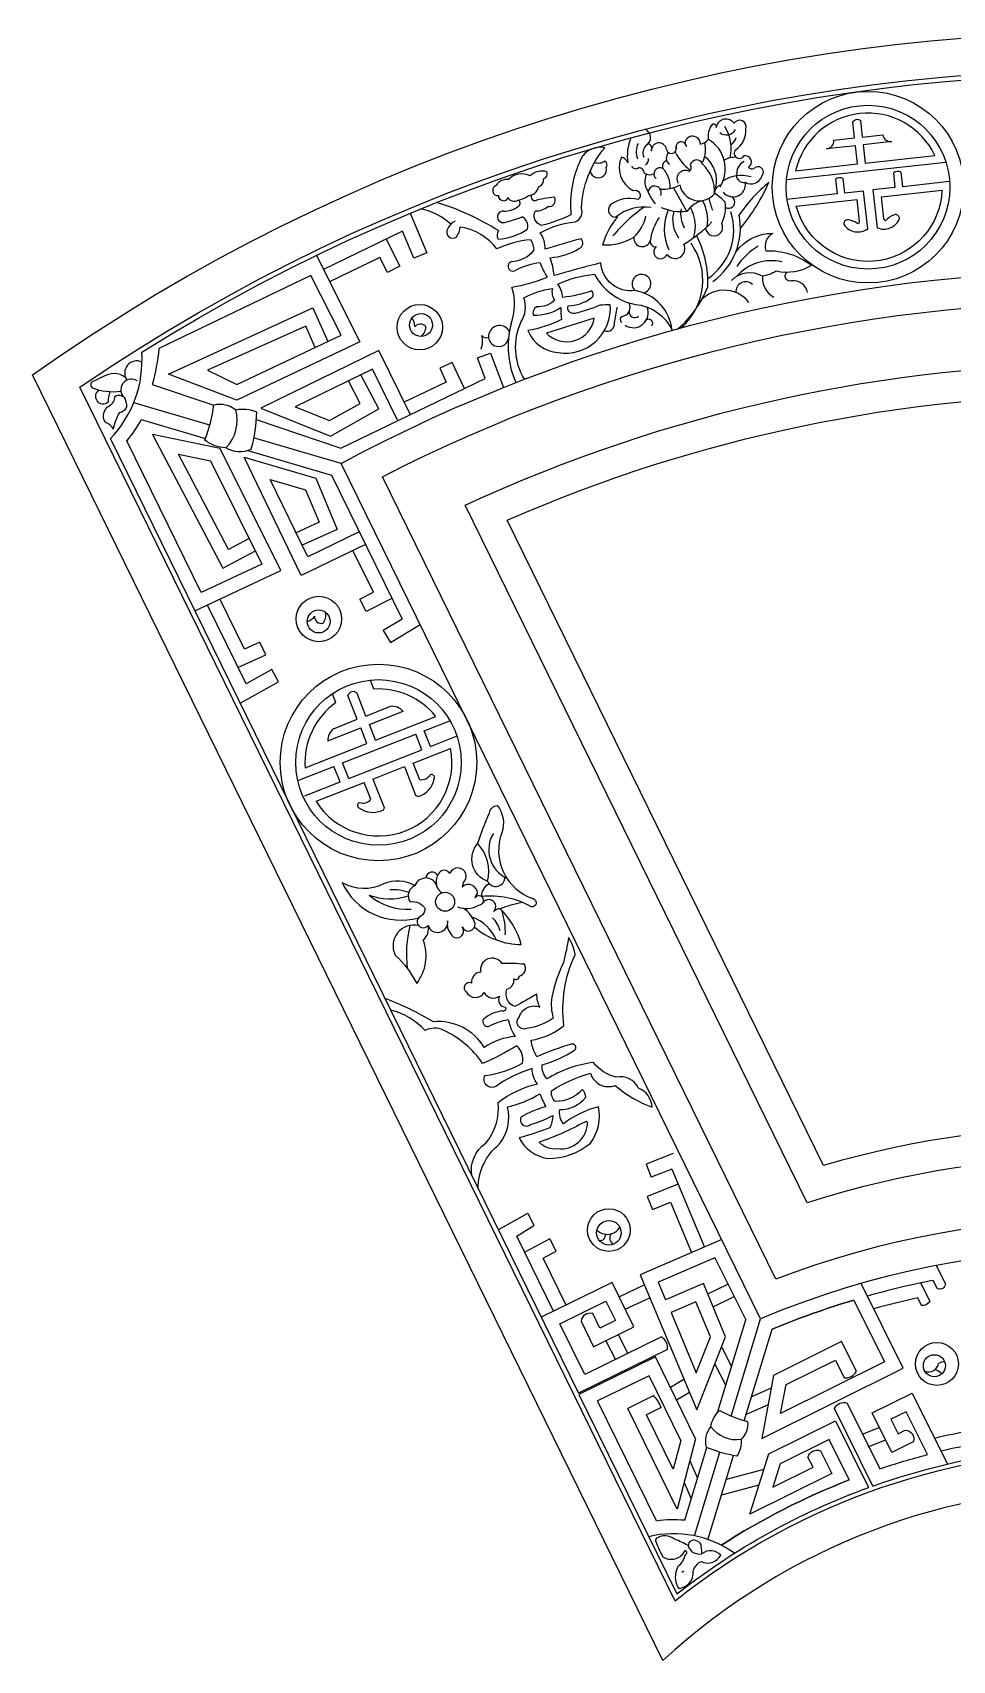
# Model space of a CAD drawing. Extents: x -66030 to 95157, y -13132 to 45879.
# Drawn here: x 38183 to 38896, y 13080 to 14342 of the extents above; entities that cross this region are included whole.
import ezdxf

# ---------------------------------------------------------------- set-up
doc = ezdxf.new("R2010")
doc.units = 0
doc.header["$LTSCALE"] = 100
doc.header["$MEASUREMENT"] = 0
for name, color, linetype in [('3', 11, 'CONTINUOUS'), ('4', 121, 'CONTINUOUS'), ('7', 105, 'CONTINUOUS')]:
    doc.layers.add(name, color=color, linetype=linetype)

# ---------------------------------------------------------------- blocks, each defined once
blk = doc.blocks.new('窗-073')
at = {"layer": '3'}
for p, q in [((-206, 851.7), (-103, 863)), ((-509.4, 801.8), (-509.4, 801.8)), ((-588.5, 573), (-588.5, 573)), ((-472.6, 522.5), (-474.9, 528.3)), ((-497.2, 513.8), (-499.5, 519.5)), ((-483.4, 503), (-489.5, 518.4)), ((-477.8, 505.1), (-483.5, 519.6)), ((-477.8, 505.1), (-462, 511.4)), ((-475.6, 499.6), (-453.8, 508.2)), ((-471.7, 489.6), (-432.7, 504.9)), ((-502.4, 489), (-481.2, 497.4)), ((-498.7, 496.9), (-483.4, 503)), ((-477.3, 487.4), (-481.2, 497.4)), ((-471.7, 489.6), (-475.6, 499.6)), ((-440.1, 495.6), (-423.5, 502.1)), ((-436.1, 485.5), (-440.1, 495.6)), ((-517.1, 471.7), (-477.3, 487.4)), ((-492.9, 474.8), (-445.6, 493.4)), ((-447.3, 474.6), (-423.1, 484.2)), ((-441.7, 483.3), (-445.6, 493.4)), ((-436.1, 485.5), (-418.9, 492.3)), ((-488.9, 464.7), (-492.9, 474.8)), ((-488.9, 464.7), (-441.7, 483.3)), ((-521.9, 463.4), (-498.5, 472.6)), ((-494.5, 462.5), (-498.5, 472.6)), ((-473.3, 464.4), (-452.9, 472.5)), ((-517.3, 453.5), (-494.5, 462.5)), ((-510, 450), (-478.9, 462.2)), ((-279.2, 222.4), (-296.7, 215.5)), ((-296.7, 215.5), (-293.5, 207.1)), ((-280.1, 212.3), (-293.5, 207.1)), ((-280.1, 212.3), (-259, 162)), ((-392.3, 173.2), (-373.1, 184)), ((-373.1, 184), (-369.2, 175.9)), ((-380.3, 169.1), (-369.2, 175.9)), ((-247.8, 166.8), (-300.6, 144.1)), ((-252.3, 155.1), (-288.9, 139.4)), ((-252.3, 155.1), (-232.3, 114.9)), ((-314.1, 129.9), (-297.9, 137.6)), ((-300.6, 144.1), (-264, 56.9)), ((-288.9, 139.4), (-284.1, 128)), ((-259.7, 138.5), (-284.1, 128)), ((-245.5, 104.1), (-259.7, 138.5)), ((-256.9, 131.7), (-243.8, 138.1)), ((-310.2, 121.8), (-294.4, 129.3)), ((-264.5, 126.6), (-280.6, 119.7)), ((-255.2, 104), (-264.5, 126.6)), ((-253.4, 123.4), (-239.8, 130)), ((-280.6, 119.7), (-264.3, 80.8)), ((-314.7, 105.5), (-308.5, 93.3)), ((-250.6, 55.1), (-232.3, 114.9)), ((-322.8, 101.5), (-316.6, 89.3)), ((-264.3, 80.8), (-255.2, 104)), ((-264, 56.9), (-245.5, 104.1)), ((-248.1, 97.5), (-241.5, 84.8)), ((-252.4, 86.4), (-245.2, 72.5)), ((-281, 71.4), (-272.3, 76.6)), ((-277.1, 63.3), (-268.7, 68.3)), ((-215.9, 70.8), (-228.6, 65.3)), ((-217.9, 60.1), (-232.1, 53.9)), ((-156.5, 41.4), (-146.1, 45.5)), ((-274.2, 37.1), (-279.2, 18.4)), ((-264.7, 38.1), (-276.6, -7.3)), ((-271.8, -14.5), (-257.5, 32.5)), ((-153.1, 33), (-142.1, 37.4)), ((-268.4, 23.9), (-263.5, 12.7)), ((-220.7, 18.3), (-244.9, 11.9)), ((-272.1, 9.8), (-267.6, -0.6)), ((-223.8, 8.2), (-248, 1.7))]:
    blk.add_line(p, q, dxfattribs=at)
for points in [[(-622.7, 740.2, -0.297857), (660.7, 716.5), (278.8, -62.1)], [(-137.8, 876.2), (-156.5, 874.1), (-155.2, 862.3), (-110.1, 867.3, 0.711753), (-200.1, 857.4), (-160.2, 861.8), (-161.4, 873.6), (-180.2, 871.6, 0.393034), (-175.3, 877.1), (-162, 878.6), (-163.1, 888.7, -0.50442), (-158.2, 890), (-157, 879.1), (-143.8, 880.6, 0.390744), (-137.8, 876.2)], [(-375.4, 722.7, -0.243371), (-377.5, 760, 0.238074), (-375.7, 775.2, -0.092924), (-357.3, 781.3, 0.236323), (-355.7, 773.7, -0.198506), (-367.5, 769.5, 0.373027), (-369.6, 764.1, 0.150328), (-351.9, 769, 0.058692), (-351.3, 761.3, -0.078041), (-373.1, 754.2, 0.288152), (-353.5, 739.9, 0.485599), (-319.9, 770.8, 0.035627), (-326.6, 770.5, -0.048634), (-343, 765.2, -0.605453), (-347.1, 770.1, 0.14251), (-332.4, 775, 0.535795), (-331.9, 779.8, -0.047854), (-350.6, 775.5, 0.141656), (-353.7, 784.2, -0.094071), (-330.1, 790.5, 0.22758), (-303.8, 771.1, -0.268339), (-279.9, 754.3, 0.334539), (-303.8, 780, -0.439925), (-325.9, 797.9, 0.009704), (-356.1, 789.7, 0.063273), (-358.7, 801.2, 0.110621), (-339.9, 807.1, 0.512034), (-338.8, 813.5, 0.008434), (-361.9, 806.8, 0.164682), (-365.2, 817.2, -0.118296), (-342.5, 824.3, 0.382407), (-338.5, 833.5, -0.163058), (-323.5, 872.3, 0.279631), (-337.6, 867.1, 0.026045), (-338.9, 864.8, 0.134715), (-345.3, 829, -0.056738), (-364.3, 822.1, -0.474441), (-368.3, 831.6, 0.213064), (-360.2, 834.3, 0.630551), (-356, 840.3, 0.069867), (-368.8, 837.8, -0.41279), (-370.5, 841.9)], [(-332.9, 857.1, 1.02357), (-322.5, 859.6, 0.414669), (-323.3, 863.7, -0.287583), (-330.1, 862.7)], [(-308.6, 862.5, 0.24036), (-312.6, 866.2, 0.402978), (-305.1, 844.7, -0.863259), (-301.9, 838.8, 0.237731), (-319.8, 835.3, 0.762827), (-315, 827.6, 0.762827)], [(-275, 848.3, 0.62093), (-252.5, 842.4, 0.216491), (-260.3, 861.8, 0.703409), (-268.2, 861.4, -0.368006), (-268.9, 856.9, 0.773727), (-276, 849.4)], [(-100.6, 850.4), (-130.9, 847.1), (-131.9, 856.4, 0.331022), (-136.9, 855.9), (-135.9, 846.6), (-150.1, 845), (-147.4, 820.6, 0.417616), (-133, 826.4, 0.469622), (-135.7, 829.1, 0.137756), (-142, 825.1, -0.283068), (-143, 826.4), (-144.6, 840.6), (-105.5, 844.9, -0.35581), (-145.5, 799.5, -0.387007), (-199.7, 834.5), (-160.6, 838.8), (-159, 824.6, -0.283068), (-159.7, 823.1, 0.137756), (-166.8, 825.7, 0.469622), (-168.8, 822.5, 0.417616), (-153.5, 819.9), (-156.2, 844.3), (-168.3, 843), (-169.3, 852.3, 0.331022), (-174.3, 851.8), (-173.3, 842.5), (-205.7, 838.9)], [(-258.3, 820.4, 1.208704), (-247.8, 823.4, 0.151908), (-245.6, 837.1, 0.038774), (-252.5, 842.9)], [(-235.7, 820.4, 0.069444), (-217.3, 850, 0.065468), (-236.6, 828.9)], [(-315, 827.6, 0.112995), (-324.9, 809.5, 0.153182), (-304.6, 814.6, 0.164022), (-296.9, 828.1, 0.164022)], [(-288.3, 827.3, 0.116039), (-293.9, 812.7, 0.580669), (-290.2, 808.4, 1.300455), (-283.2, 803.4, 0.927015), (-272.3, 810, 0.060258), (-254.2, 824.3, 0.060258)], [(-238.7, 804.8, -0.252911), (-214.9, 816.9, 0.360151), (-219.4, 805.7, -0.176314), (-189.7, 796.3, -0.199252), (-212.6, 792.5, -0.083832), (-221.6, 789.2, 0.345871), (-241.5, 786.6, 0.345871)], [(-510.6, 743.2), (-516.7, 757), (-580.2, 728.6), (-561.2, 719.2), (-493.9, 751.1), (-513.4, 789.8), (-611.6, 742.5, -0.03593), (-615.9, 719.3), (-576.2, 705.9)], [(-192.4, 778.7, 0.405476), (-202.9, 786.2, -0.789768), (-205.7, 791.7)], [(-312.5, 759.4, -0.382528), (-312.5, 763.3, 0.561242), (-307.8, 772.1, 0.561242)], [(-310.3, 757.6, 0.747715), (-296.2, 769.4, 0.747715)], [(-446.3, 756.5, -0.50378), (-439.2, 756.9, -0.226163), (-442.3, 750.3, -0.226163)], [(-385, 753.6, 0.674988), (-398.3, 752.1, 1.05954), (-385.6, 749.3, 1.05954)], [(-403.4, 742.2, 0.158519), (-402.9, 750.9, 0.333651), (-398.5, 749.8, 0.333651)], [(-633.3, 723.9, 0.313195), (-647.8, 724.2, 0.044519), (-653.6, 721.4, 0.67518), (-654.8, 717.2, 0.130428), (-636.3, 715)], [(-643.2, 714.7, 0.101047), (-644.5, 707.9, -0.513126), (-651.5, 708.8, -0.456672), (-650.1, 715.7)], [(-553.2, 619.8), (-566.6, 612.8), (-599, 674.3), (-578.2, 670), (-545, 603.3), (-584.3, 584.9), (-632.3, 682.8, 0.051051), (-623, 696.6), (-581.5, 684.5)], [(-511, 569.7, 0.50378), (-505.6, 565, 0.226163), (-503.9, 572.1, 0.226163)], [(-452.9, 472.5), (-445.7, 454, 0.077689), (-444, 453.1, 0.279902), (-433.6, 464.6, 0.600325), (-436.3, 467.2, -0.33285), (-443, 463.8), (-447.3, 474.6)], [(-473.3, 464.4), (-466, 446, -0.077689), (-466.6, 444.2, -0.279902), (-482.1, 445.5, -0.600325), (-481.9, 449.3, 0.33285), (-474.6, 451.3), (-478.9, 462.2)], [(-399.1, 398.2, -0.528811), (-405.5, 422.9, -0.018759), (-398, 442.5, -0.365262), (-392.9, 447.3, -0.255279), (-390, 429.7, 0.421652), (-369.8, 387.1, -0.973916), (-371.1, 381.8, 0.163552), (-403, 388.4, 0.163552)], [(-431.9, 394.9, 0.732804), (-446.1, 395.6, 0.465124), (-449.3, 385, -0.346326), (-439.5, 380.3, -0.211436), (-442.4, 375.7, 1.29728), (-437.7, 369.8, 0.904951), (-425, 372.7, 0.236324), (-423, 364.4, 1.134693), (-415.6, 369, 0.904056), (-407.3, 371, 0.193134), (-415.1, 380.9)], [(-446.1, 395.6, 0.233746), (-466.4, 396.6, -0.253722), (-493.2, 397.4, 0.368572), (-443.7, 374.8, 0.368572)], [(-418.6, 381.8, 0.239306), (-405, 383, 1.736393), (-407.3, 387.7, -0.027785), (-405.8, 390.4, 0.675303), (-415.6, 394.6, 0.675303)], [(-407.6, 368.7, 0.177642), (-377.4, 357.5, 0.133361), (-391.1, 380.5)], [(-443.9, 369.7, 0.634762), (-458.9, 350.7, -0.085114), (-445, 332.3, 0.259257), (-440.8, 360.5, 0.303385), (-437.7, 369.8)], [(-405.3, 199.6, -0.229487), (-391.6, 228.4, 0.226722), (-386.3, 252.7, 0.095258), (-365.4, 261.1, 0.022742), (-361.6, 252.7, 0.067675), (-377.6, 245.9, 0.846954), (-371.1, 241.3, 0.059068), (-357, 247, -0.078546), (-358.9, 239.1, -0.029595), (-378.7, 232.6, 0.248876), (-360.4, 219.3, 0.183113), (-332.7, 229.2, 0.20941), (-327.4, 252.7, 0.095607), (-350.2, 241.7, -0.219877), (-352.5, 250.8, 0.226057), (-335.7, 258.8, 0.218418), (-338, 263.7, -0.216302), (-355.5, 256.1, -0.255263), (-357.8, 263, -0.071284), (-332.7, 274.4, 0.436519), (-316.7, 266.4, 0.093668), (-292.8, 252.4, 0.285473), (-301.7, 264.7, 0.357673), (-316, 271.7, -0.167275), (-330.8, 281.2, 0.109956), (-360.8, 270.6, -0.202164), (-363.9, 279.7, 0.070517), (-343, 289.2, 0.904876), (-345.2, 293, 0.032765), (-367.3, 285, -0.105401), (-371.1, 295.6, 0.129817), (-349.8, 305.1, -0.14529), (-342.6, 350.8, 0.10696), (-346.8, 362.1, -0.026982), (-350.2, 345.8, 0.059739), (-357.7, 323.4, 0.099445), (-356.8, 309.9, -0.120106), (-373.9, 303.2, -0.836859), (-378.6, 310.8, -0.442962), (-365.4, 317, -0.114546), (-367.3, 325.5, -0.006133), (-381.6, 317.4, -0.413616), (-386.7, 328.6, 0.386757), (-382.2, 335.4, 0.719932), (-378.8, 337.1, 0.523847), (-375.4, 344.7, 0.035626), (-389.8, 345.2, 0.829457), (-403.6, 339.6, 0.429552), (-409.5, 332.6, 0.904842), (-412.9, 326.7, 0.566694), (-401.3, 326.4, 0.461364), (-391.5, 324.1, 0.58067), (-387.5, 317.1, -0.720492), (-390.1, 314.6, 0.132979), (-401.9, 309.2, 0.58684), (-398.5, 304.5, -0.087034), (-385.8, 309, 0.103612), (-381.3, 298, 0.137015), (-401.3, 291, 0.284642), (-434.2, 307.6, 0.043068), (-465.6, 322.7)], [(-409.4, 208.1, -0.288896), (-400.4, 229.2, 0.205485), (-392.4, 255.4, -0.101932), (-366.9, 267.5, -0.195711), (-370.3, 277.4, 0.078682), (-393.5, 266, -0.791603), (-400.7, 272.9, 0.101619), (-376.6, 280.9, 0.253705), (-380.2, 292.1, -0.035854), (-402.4, 280.6, 0.136797), (-427.8, 302.2, 0.225298), (-439.6, 301.9, 0.152545), (-461.9, 315.1, 0.152545)], [(-109.2, 150.1), (-103.3, 138.2, -0.505351), (-108.4, 135), (-111.2, 140.5, 0.019225), (-153.7, 130.3)], [(-336.4, 79.6), (-352.5, 112.4), (-322.7, 127.1), (-316.6, 114.5), (-326.6, 109.6), (-331.2, 119, 0.452008), (-338.8, 114.1), (-330.7, 97.6), (-304.6, 110.4), (-318.6, 139.1), (-364.5, 116.6)], [(-233.4, 49.8), (-215.3, 109, -0.02465), (-162.5, 127.7), (-142.6, 87.9), (-209.8, 54.5), (-206.3, 73.1), (-174.4, 88.9), (-168.8, 77.6, 0.330733), (-160.8, 81.8), (-170.4, 101), (-214.3, 79.1), (-222, 38.4), (-130.6, 83.8), (-157.7, 138.5)], [(-119.3, 138.8), (-113.4, 127, -0.32557), (-118.8, 124.3), (-121.2, 129.2, 0.013079), (-149.6, 122.1)], [(-162.5, 127.7, 0.02465), (-215.3, 109)], [(-340.1, 66.7), (-276.9, -62.1, -0.079048), (-153, 6.6)], [(-150.2, 7.6), (-175, 57.6, -0.399884), (-166.7, 61.2), (-145.6, 18.7, -0.017424), (-114.9, 27.9), (-128.7, 55.6), (-138.6, 50.7), (-133.9, 41.3), (-129.3, 43.6, -0.546249), (-124.1, 36.1), (-138, 29.2), (-150.7, 54.8), (-124.7, 67.7), (-101.9, 21.8)], [(-78.3, 35.8), (-84.6, 54.1, 0.763432), (-90.3, 52.1), (-87.3, 43.3, 0.012458), (-110.1, 38.4, 0.012458)], [(-248.1, -30.6, -0.050544), (-165.5, 11.5), (-178.5, 37.7), (-210.1, 22), (-214.8, 6.9), (-188.8, 19.8), (-192.1, 26.3, -0.440809), (-184, 30.4), (-176.7, 15.8), (-229.6, -10.5), (-217.5, 28.3), (-174.4, 49.8), (-153, 6.6)], [(-150.2, 7.6, -0.05562), (-52.8, 30.5), (-58.8, 47.8, 0.46646), (-65.3, 48.4), (-61.9, 38.4, 0.024408), (-106, 30.1, 0.024408)], [(-165.5, 11.5, 0.050544), (-248.1, -30.6)], [(-272.4, -47.4, 0.000839), (-273.7, -48.3)]]:
    blk.add_lwpolyline(points, format="xyb", dxfattribs=at)
for points in [[(-449.2, 829.9), (-438.5, 804.4), (-446.8, 800.9), (-454.2, 818.4), (-505.3, 793.7)], [(-464.7, 813.3), (-455.8, 795.7), (-463.8, 791.6), (-468.8, 801.4), (-501.4, 785.6)], [(-509.8, 802.7), (-481.7, 746.9), (-561.3, 709.2), (-605.5, 726), (-512.2, 768.8), (-502.4, 747.1)], [(-548.8, 696.6), (-494.1, 678.2), (-400.7, 723.1), (-405.7, 736.5), (-397.3, 739.6), (-388.9, 717.3)], [(-449.1, 699.8), (-469.4, 741.2), (-545.7, 704), (-500.7, 686), (-469.5, 703.5), (-481, 725.6)], [(-457.2, 695.9), (-473.5, 729.2), (-523.5, 704.8), (-501.3, 696), (-481.5, 707.1), (-489, 721.6)], [(-414.1, 716.7), (-422, 733.6), (-430.1, 729.8), (-426, 720.9), (-453.1, 707.9)], [(-643, 684.3), (-340.5, 67.6)], [(-588.5, 573), (-532.9, 599.1), (-572.1, 678), (-615.8, 687), (-570.4, 600.7), (-549.2, 611.8)], [(-554.2, 676.6), (-500.1, 660.8), (-454.4, 567.7), (-466.6, 560.3), (-461.9, 552.7), (-442.7, 564.3)], [(-478.1, 616), (-519.6, 596), (-556.6, 672.4), (-510.1, 658.7), (-496.4, 625.7), (-519, 615.4)], [(-482.1, 624.1), (-515.4, 608), (-539.7, 658), (-516.8, 651.3), (-508.1, 630.3), (-523, 623.5)], [(-461, 581.1), (-477.6, 572.7), (-481.7, 580.7), (-473, 585.1), (-486.2, 612.1)], [(-560.5, 536.4), (-542.6, 544.7), (-546.4, 552.9), (-556.3, 548.3), (-572.2, 580.8)], [(-559.2, 513.4), (-534.3, 527.2), (-538.7, 535.1), (-555.3, 525.9), (-580.3, 576.8)], [(-276, 202.7), (-296, 194.6), (-292.6, 186.2), (-280.9, 191), (-267.3, 158.5)], [(-356.5, 120.5), (-380.3, 169.1)], [(-348.4, 124.5), (-363.3, 154.9), (-354.8, 159.4), (-358.9, 167.4), (-375.2, 158.7)], [(-282.9, 95.8), (-340.5, 67.6)], [(-286.8, 103.9), (-336.4, 79.6)], [(-290.6, 91), (-340.1, 66.7)], [(-264.7, 38.1), (-290.6, 91)], [(-294.8, 78.9), (-328.1, 62.6)], [(-274.2, 37.1), (-294.8, 78.9)], [(-291.7, 66), (-308.5, 57.8)], [(-290, -14.9), (-328.1, 62.6)], [(-276.6, -7.3), (-308.5, 57.8)], [(-287, 58.3), (-296.5, 53.7)], [(-279.2, 18.4), (-296.5, 53.7)], [(-256.8, -27.1), (-240.2, 27.3)]]:
    blk.add_lwpolyline(points, dxfattribs=at)
for points in [[(-361.2, 752.5, 0.61894), (-330.2, 762.2)], [(-646.2, 694.8, -0.418765), (-643.8, 705.6, 0.283915), (-640, 711.6, -0.615626), (-633.3, 708.7, -0.589914), (-637.3, 701.1, 0.060828), (-641.2, 690.4, 0.21715)], [(-336.4, 242.8, -0.047855), (-365.9, 229.8, 0.22301), (-354, 225.6, 0.450447), (-334.6, 242.6, 0.367274)]]:
    blk.add_lwpolyline(points, format="xyb", close=True, dxfattribs=at)
for centre, radius in [((-153.3, 846.8), 52.9), ((-443, 756.3), 14.7), ((-442.2, 757.7), 7.42), ((-508.2, 567.8), 14.7), ((-508.4, 566.2), 7.42), ((-469.7, 475.1), 53.5), ((-426.6, 385.1), 6.14), ((-320.8, 173), 13.8), ((-320.8, 171.2), 7.92), ((-108.8, 86.5), 13.9), ((-110.4, 85.3), 7.13)]:
    blk.add_circle(centre, radius, dxfattribs=at)
for centre, radius, start, end in [((-299.7, 878.8), 5.86, 299.6518, 67.3867), ((-243.4, 879.4), 13.3, 146.2729, 187.2154), ((-253, 885.9), 1.68, 344.3053, 151.3822), ((-245.1, 884.4), 6.4, 35.2774, 165.7731), ((-244.8, 887.3), 6.74, 229.5004, 331.3502), ((-268.9, 871.5), 27.2, 347.7486, 32.1134), ((-236.3, 885.8), 4.22, 339.4481, 147.4771), ((-246.8, 883.1), 14.5, 301.7718, 5.0427), ((-278.8, 867), 30.1, 157.3069, 188.641), ((-290.5, 869.8), 12.6, 155.0464, 201.8538), ((-292.5, 869.1), 6.33, 133.1257, 206.6011), ((-296.1, 871.8), 3.13, 328.9449, 77.1823), ((-288.4, 870.4), 4.98, 10.7926, 181.5331), ((-274, 872.8), 3.31, 1.9309, 197.5628), ((-266.7, 874.7), 5.03, 357.4347, 175.3641), ((-263.1, 883), 8.4, 279.9642, 320.8607), ((-278.3, 871.3), 20, 336.2316, 12.8398), ((-267.5, 858.6), 22, 328.4063, 60.1729), ((-245.1, 880.1), 6.59, 298.8294, 349.5196), ((-299.9, 864.8), 4.68, 306.059, 6.6317), ((-282.4, 860.3), 3.79, 106.387, 203.8284), ((-278.8, 865.6), 4.88, 133.3678, 235.4083), ((-280.4, 871.8), 3.19, 188.7988, 20.4091), ((-250.2, 882.7), 30.7, 205.2175, 234.2102), ((-270.8, 851), 19.6, 345.6001, 52.5783), ((-239.5, 854), 12.1, 84.2007, 123.7292), ((-236.4, 868.8), 3.38, 145.6046, 327.079), ((-229.9, 856.1), 8.15, 115.7798, 181.6313), ((-232.7, 863.1), 4, 303.0928, 102.4584), ((-377.1, 843.6), 11.8, 62.5477, 136.7952), ((-363.9, 845.8), 11.4, 73.924, 133.3352), ((-367.7, 851.4), 4.66, 286.7884, 9.4955), ((-364.2, 855.6), 3.63, 288.0581, 16.9365), ((-303.4, 861.6), 2.85, 205.1514, 311.099), ((-301.7, 855.6), 3.87, 1.7788, 88.2904), ((-294.4, 861.4), 6.56, 238.9694, 294.9386), ((-286.8, 850.5), 10.8, 154.2932, 216.576), ((-287.8, 855.4), 3.89, 60.2149, 229.4517), ((-298.5, 846.9), 17.4, 357.303, 43.3156), ((-235.2, 833.5), 20.9, 72.4256, 124.165), ((-233.6, 854.5), 4.72, 162.8615, 281.8488), ((-228.8, 855.9), 7.06, 237.6614, 343.684), ((-228.2, 861.4), 2.83, 214.9897, 295.1816), ((-224.4, 856.5), 3.48, 312.279, 137.7904), ((-392.6, 844.7), 3.33, 106.258, 278.8289), ((-386.9, 844.1), 7.67, 81.0716, 150.3591), ((-373, 848.2), 6.84, 271.8701, 349.5258), ((-291.2, 843.2), 4.33, 335.6458, 169.4995), ((-270.6, 853.3), 26.6, 200.4742, 220.5176), ((-285.9, 868.6), 23.1, 265.7945, 297.9696), ((-1055.3, 396.6), 897.2, 28.9691, 30.101), ((-247.3, 842.9), 5.28, 100.1681, 185.1815), ((-240.6, 848.6), 8.1, 218.8606, 8.8388), ((-451.3, 790.8), 42.9, 48.4646, 77.9156), ((-477.1, 685.2), 158.2, 57.557, 73.4838), ((-389, 827.6), 3.73, 86.2913, 285.1438), ((-389, 841.2), 3.17, 176.6482, 340.1119), ((-387.9, 844.3), 13, 266.412, 312.9885), ((-382, 842.3), 4.56, 208.7457, 303.2142), ((-382.3, 854.2), 16, 280.198, 306.5222), ((-380.4, 836.5), 2.21, 309.2262, 64.9649), ((-238.1, 748.9), 104, 125.1155, 140.3289), ((-298, 805.2), 28.8, 80.9677, 129.6377), ((-274, 863.4), 32.4, 246.332, 276.5143), ((-254.1, 819.7), 30.9, 156.3726, 205.4643), ((-259.7, 825.9), 19.9, 164.1391, 216.5079), ((-256.7, 829.5), 17.7, 169, 210.7551), ((-256, 821), 17.6, 104.0415, 144.8397), ((-289.8, 821.5), 24.9, 342.7864, 29.352), ((-283.3, 825.3), 26.4, 351.5932, 29.1013), ((-156.7, 865.4), 102.8, 194.5772, 199.0479), ((-243.4, 837.1), 3.94, 239.6444, 89.2178), ((-415, 815), 11.1, 117.3722, 152.5588), ((-431.5, 822.9), 14.8, 326.2649, 352.9372), ((-422.3, 784.8), 36.6, 37.1373, 81.2576), ((-413.8, 921.5), 100.9, 284.791, 291.4736), ((-380.2, 821.5), 7.04, 346.1825, 61.5459), ((-278.2, 819.3), 38.1, 304.0704, 17.5153), ((-278.3, 820.4), 42.5, 305.6718, 11.5401), ((-421.6, 817.8), 3.99, 143.8032, 308.1441), ((-365.3, 746.8), 66.3, 95.2289, 114.8388), ((-387.4, 815.8), 5.62, 148.8352, 207.3421), ((-395.6, 853.3), 40.3, 274.5786, 303.5658), ((-381.6, 805.7), 12.5, 0.5391, 34.5518), ((-299.2, 813.8), 5.42, 172.4502, 347.7206), ((-301.4, 786.7), 41.3, 311.9082, 35.2723), ((-324.5, 785.1), 67.7, 357.7813, 26.6146), ((-384.8, 819.3), 20.6, 273.2062, 319.2875), ((-201.8, 771.1), 43.8, 120.7798, 145.969), ((-382.9, 795.7), 3.1, 102.5649, 307.5216), ((-358.5, 747.1), 51.3, 97.588, 115.9847), ((-321, 814.3), 47.2, 200.2781, 212.9072), ((-299.7, 784.4), 6.05, 281.582, 227.2756), ((-215.6, 769), 30.3, 77.1288, 138.411), ((-206.7, 788.6), 14.9, 177.9002, 240.2675), ((-417.8, 771.2), 36.1, 339.5547, 17.7379), ((-401.3, 888.3), 107.6, 279.606, 292.1896), ((-320.2, 807), 67.9, 310.4544, 338.7701), ((-246.3, 760), 20.2, 37.4699, 146.5203), ((-232.4, 779.4), 6.31, 45.5143, 186.1168), ((-227.9, 747.9), 90.1, 166.4416, 172.9246), ((-455.4, 756.7), 9.21, 0.4533, 36.9791), ((-329.6, 743.9), 56.3, 164.8688, 204.524), ((-321.7, 758.2), 4.46, 244.2662, 10.5454), ((-304.1, 766.2), 3.65, 177.9381, 312.6672), ((-295, 758.9), 2.52, 316.446, 138.5048), ((-695.2, 734.9), 72.7, 315.8813, 4.1829), ((-625.9, 726.7), 7.84, 64.232, 215.5435), ((-629.3, 715.8), 6.98, 56.4022, 214.8092), ((-586.3, 696.2), 25.3, 315.4389, 15.6925), ((-518.2, 575.1), 9.21, 284.8711, 321.3969), ((-486.2, 517.5), 3.4, 37.787, 164.9744), ((-469.7, 475.1), 47.5, 38.925, 93.4928), ((-469.7, 475.1), 47.5, 125.4304, 184.0593), ((-461, 501.9), 9.51, 40.8621, 95.8173), ((-492.9, 489.4), 9.51, 127.3349, 182.1705), ((-469.7, 475.1), 47.5, 211.8993, 11.085), ((-425.6, 404.4), 27.2, 346.663, 42.6126), ((-378.1, 418.7), 20.3, 148.5312, 244.2547), ((-435, 400.1), 4.14, 31.3941, 174.7312), ((-423.8, 398.1), 8.7, 126.0207, 235.9571), ((-427.2, 401.2), 4.31, 31.2177, 113.5218), ((-418.4, 401.5), 5.45, 310.2313, 158.7587), ((-393.9, 400.8), 5.83, 206.4726, 3.344), ((-451.5, 417.2), 36.9, 228.7729, 274.3986), ((-462.4, 426.2), 39.2, 249.9098, 287.719), ((-461, 360.2), 32.7, 70.6433, 92.2583), ((-426.9, 398.9), 12.2, 339.3149, 352.2509), ((-394.2, 388.8), 8.87, 116.1977, 182.2673), ((-398.4, 382), 4.53, 313.9016, 150.3924), ((-391.3, 375.1), 5.41, 87.7502, 136.962), ((-361.5, 306), 80.1, 101.045, 111.6939), ((-436.1, 365), 48.4, 358.53, 16.8018), ((-378.7, 351.4), 73, 165.425, 187.3514), ((-417.8, 350.3), 26.3, 22.5121, 70.7984), ((-406.9, 362.7), 16.2, 12.8914, 48.1003), ((-321.8, 179.5), 9.3, 223.8766, 329.7773), ((-326.5, 169.6), 3.46, 263.8195, 12.3519), ((-315.8, 167.8), 4.46, 142.051, 242.1496), ((-291, 96.9), 8.17, 352.5242, 59.3582), ((-114.1, 87.8), 6.52, 248.6416, 351.2455), ((-104.2, 81.6), 6.23, 84.9901, 123.6815), ((-115.2, 69.9), 14, 46.2965, 67.4452), ((-307.2, 51.1), 21.4, 19.5538, 43.8939), ((-238.2, 58.7), 21.1, 217.6005, 277.8541), ((-278.9, -90.5), 76.3, 84.6567, 98.3699), ((-278.9, -90.5), 67.3, 54.2709, 103.8823), ((-288.8, -27.6), 1.86, 128.5695, 216.2221), ((-194, 9.5), 103.6, 201.6306, 207.3096), ((-284.5, -34.4), 9.87, 51.5745, 123.3795), ((-326, -137.2), 120.4, 62.0141, 66.6861), ((-265.9, -31.1), 3.71, 55.8123, 177.2628), ((-262.3, -28.7), 7.63, 196.7864, 281.6715), ((-264.6, -31.5), 3.61, 356.1839, 75.9363), ((-280.5, -29.9), 9.86, 235.6902, 334.5569), ((-285, -33.4), 14.1, 308.675, 346.8056), ((-271.7, -35.4), 1.31, 289.0851, 86.1213), ((-258, -49.2), 8.53, 112.0079, 166.7213), ((-257, -32.6), 9.59, 243.8977, 332.9308), ((-279.6, -35.4), 18.9, 357.686, 11.1225), ((-255, -43.2), 9.01, 43.0929, 128.9718), ((-264.3, -51.1), 13.6, 150.8333, 212.4951), ((-276.2, -48.5), 9.93, 272.2542, 7.2642), ((0.9, -417.2), 459.9, 126.4699, 126.6623)]:
    blk.add_arc(centre, radius, start, end, dxfattribs=at)
at = {"layer": '4'}
for points in [[(695.2, 725.5), (287.8, -105.1, 0.389723), (-285.9, -105.1), (-693.3, 725.5, -0.318638)], [(469.1, 659.7), (214.7, 141.2, 0.18492), (-212.9, 141.2), (-467.2, 659.7, -0.241444)], [(388.5, 631.6), (184, 214.7, 0.141932), (-182.1, 214.7), (-386.6, 631.6, -0.20938)]]:
    blk.add_lwpolyline(points, format="xyb", close=True, dxfattribs=at)
at = {"layer": '7'}
for p, q in [((-578.7, 693.1), (-627.9, 707.4)), ((-493.8, 668.3), (-550.4, 684.8)), ((-241.8, 52.8), (-222.7, 115.7)), ((-265.4, -24.5), (-249, 29.4))]:
    blk.add_line(p, q, dxfattribs=at)
for points in [[(664.6, 717.6), (279.8, -66.7, 0.349363), (-278, -66.7), (-662.7, 717.6, -0.309114)], [(495.6, 668.3), (224.5, 115.7, 0.201298), (-222.7, 115.7), (-493.8, 668.3, -0.251408)], [(415.5, 641.3), (194.4, 190.6, 0.155354), (-192.6, 190.6), (-413.7, 641.3, -0.220455)], [(-576.2, 706.2, -0.233475), (-561.9, 703, -0.155853), (-548.6, 701.6, -0.061156), (-552.1, 677.4, -0.259435), (-568.3, 678.4, -0.169442), (-581.9, 683.4, 0.068438)], [(-231.1, 49.2, -0.233475), (-235.3, 37.8, -0.155853), (-238, 26.9, -0.061156), (-257.6, 32.6, -0.259435), (-254.9, 45.8, -0.169442), (-249.2, 56.5, 0.068438)]]:
    blk.add_lwpolyline(points, format="xyb", close=True, dxfattribs=at)
for centre, radius in [((-153.3, 846.8), 61.9), ((-469.7, 475.1), 63.5)]:
    blk.add_circle(centre, radius, dxfattribs=at)

msp = doc.modelspace()

# ---------------------------------------------------------------- block references
at = {"layer": '3', "xscale": 1.19999999999709, "yscale": 1.19999999999709, "zscale": 1.2}
msp.add_blockref('窗-073', (39014.5, 13206.1), dxfattribs=at)

doc.saveas('drawing.dxf')
